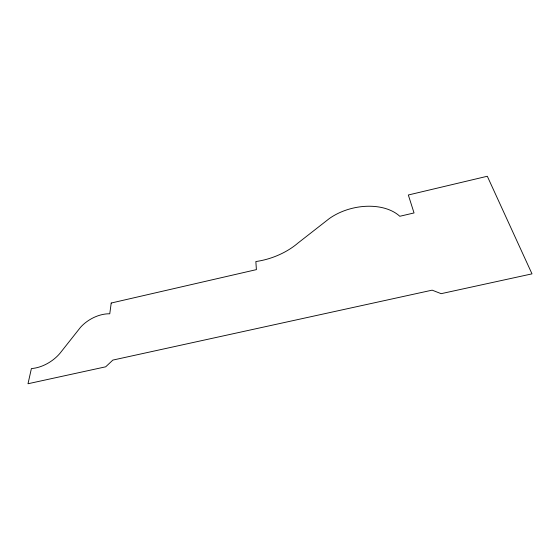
<?xml version="1.0" encoding="UTF-8"?>
<svg xmlns="http://www.w3.org/2000/svg" width="560" height="560" viewBox="0 0 560 560"><rect width="100%" height="100%" fill="white"/><g stroke="black" fill="none" stroke-linecap="round" stroke-linejoin="round"><path stroke-width="0.84" d="M111.216 303.03L109.76 313.796A27.979 17.759 -30.7 0 0 80.577 327.243L61.376 351.526A28.595 17.325 -33 0 1 31.402 368.55L28 383.747L105.7 366.807L112.854 360.087L432.145 290.157L441.14 293.671L532 273.861L487.312 176.253L408.331 194.992L414.036 212.947L399.791 216.279A47.88 31.276 -13.3 0 0 329.301 218.575L298.004 243.026A54.796 33.943 -19.2 0 1 255.857 261.541L256.396 269.626L111.216 303.03"/></g></svg>
